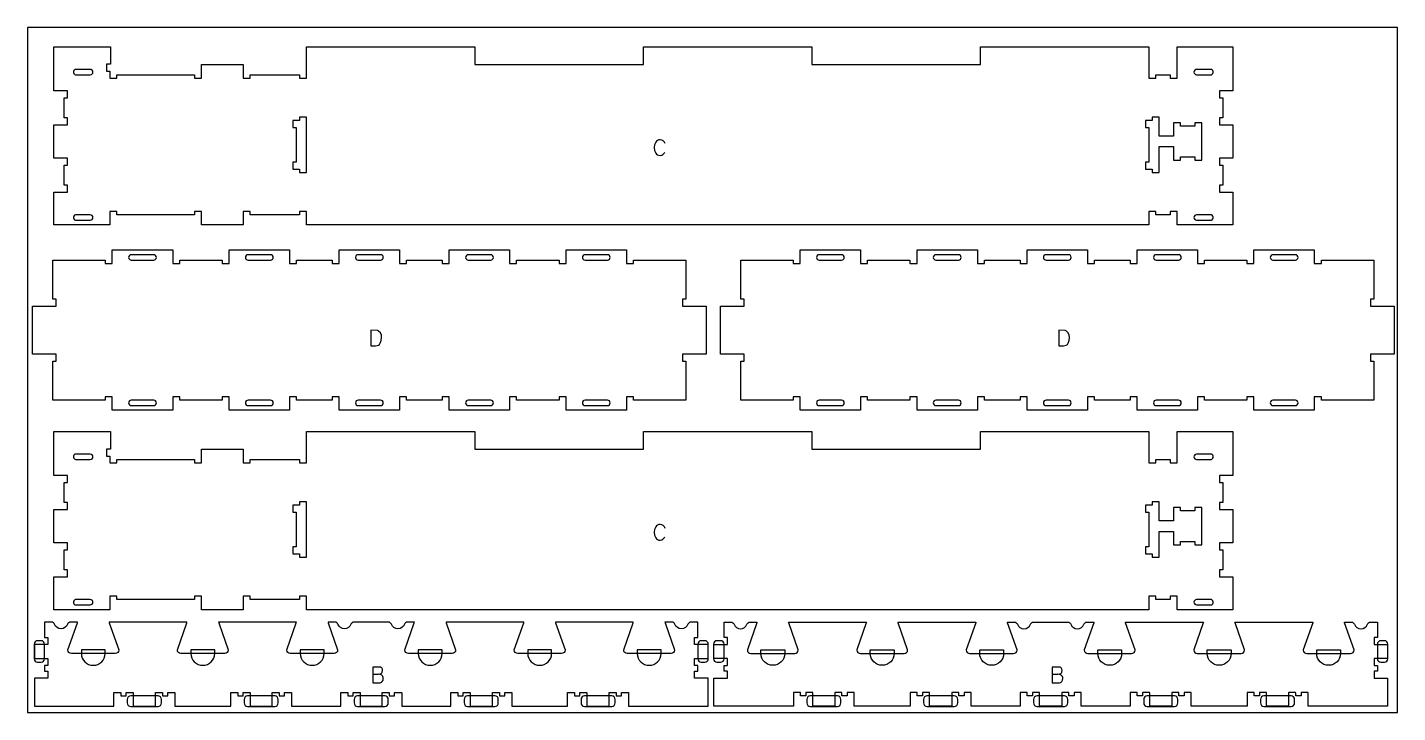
# Model space of a CAD drawing. Header units: millimetres. Extents: x -1220 to 1220, y -1930 to 4127.
# Drawn here: x -1220 to 1220, y 710 to 1930 of the extents above; entities that cross this region are included whole.
import ezdxf

# ---------------------------------------------------------------- set-up
doc = ezdxf.new("R2010")
doc.units = ezdxf.units.MM
for name, color, linetype, true_color in [('0_SHEET_SPRUCEPLY_2440X122', 1, 'Continuous', 0xff0000), ('1_ANYTOOL_1MMDEEP_LABELS_S', 2, 'Continuous', 0xffff00), ('3_ANYTOOL_CUTTHROUGH_INSID', 4, 'Continuous', 0x00ffff), ('4_ANYTOOL_CUTTHROUGH_OUTSI', 5, 'Continuous', 0x0000ff), ('5_ANYTOOL_HALF_MILL_9MM_IN', 3, 'Continuous', 0x00ff00)]:
    doc.layers.add(name, color=color, linetype=linetype, true_color=true_color)

msp = doc.modelspace()

# ---------------------------------------------------------------- linework, layer by layer
at = {"layer": '0_SHEET_SPRUCEPLY_2440X122'}
msp.add_lwpolyline([(-1220, 1930), (-1220, 710), (1220, 710), (1220, 1930)], close=True, dxfattribs=at)
at = {"layer": '1_ANYTOOL_1MMDEEP_LABELS_S'}
for points in [[(-84.2, 1723, 0.131103), (-87.7, 1728), (-90.3, 1729.5), (-93.4, 1730), (-95.8, 1729.7), (-97.9, 1728.9), (-99.7, 1727.5), (-101.2, 1725.6), (-103.1, 1721), (-103.8, 1716), (-103.1, 1711), (-101.1, 1706.3), (-99.6, 1704.4), (-97.8, 1703.1), (-95.6, 1702.3), (-93, 1702), (-90.4, 1702.4), (-88.2, 1703.5), (-84.8, 1707.4)], [(-84.2, 1038, 0.131103), (-87.7, 1043), (-90.3, 1044.5), (-93.4, 1045), (-95.8, 1044.7), (-97.9, 1043.9), (-99.7, 1042.5), (-101.2, 1040.6), (-103.1, 1036), (-103.8, 1031), (-103.1, 1026), (-101.1, 1021.3), (-99.6, 1019.4), (-97.8, 1018.1), (-95.6, 1017.3), (-93, 1017), (-90.4, 1017.4), (-88.2, 1018.5), (-84.8, 1022.4)]]:
    msp.add_lwpolyline(points, format="xyb", dxfattribs=at)
for points in [[(-608.2, 1391), (-608.2, 1363), (-600.2, 1363.1), (-597.4, 1363.4), (-595, 1364.3), (-593.1, 1365.7), (-591.6, 1367.8), (-589.8, 1372.5), (-589.2, 1377.6), (-589.7, 1381.9), (-591.5, 1385.9), (-594.8, 1389.4), (-596.7, 1390.3)], [(616.8, 1391), (616.8, 1363), (624.8, 1363.1), (627.6, 1363.4), (630, 1364.3), (631.9, 1365.7), (633.4, 1367.8), (635.2, 1372.5), (635.8, 1377.6), (635.3, 1381.9), (633.5, 1385.9), (630.2, 1389.4), (628.3, 1390.3)]]:
    msp.add_lwpolyline(points, close=True, dxfattribs=at)
for points in [[(-604.9, 778.2), (-595.1, 778.3), (-589.8, 779.8), (-588.8, 780.6), (-588, 781.7), (-587.4, 784.9), (-587.8, 787.6), (-588.3, 788.6), (-589, 789.5), (-589.9, 790.1), (-590.9, 790.6), (-593.7, 791), (-604.9, 791)], [(-604.9, 791), (-604.9, 763), (-595.9, 763), (-593.5, 762.9), (-591.9, 763), (-590.5, 763.4), (-589.2, 764.2), (-588.2, 765.3), (-586.7, 768), (-586.2, 770.9), (-586.4, 772.7), (-586.9, 774.2), (-587.8, 775.4), (-588.9, 776.4), (-591.8, 777.7), (-595.1, 778.3)], [(605.1, 778.2), (614.9, 778.3), (620.2, 779.8), (621.2, 780.6), (622, 781.7), (622.6, 784.9), (622.2, 787.6), (621.7, 788.6), (621, 789.5), (620.1, 790.1), (619.1, 790.6), (616.3, 791), (605.1, 791)], [(605.1, 791), (605.1, 763), (614.1, 763), (616.5, 762.9), (618.1, 763), (619.5, 763.4), (620.8, 764.2), (621.8, 765.3), (623.3, 768), (623.8, 770.9), (623.6, 772.7), (623.1, 774.2), (622.2, 775.4), (621.1, 776.4), (618.2, 777.7), (614.9, 778.3)]]:
    msp.add_lwpolyline(points, dxfattribs=at)
at = {"layer": '3_ANYTOOL_CUTTHROUGH_INSID'}
for points in [[(-1108, 1855.2), (-1133.7, 1855.2), (-1134.5, 1855.2), (-1135.3, 1854.9), (-1136, 1854.4), (-1137.1, 1853.1), (-1137.7, 1851.4), (-1137.7, 1849.6), (-1137.1, 1847.9), (-1136, 1846.6), (-1135.3, 1846.1), (-1134.5, 1845.8), (-1133.7, 1845.7), (-1108, 1845.7, 1)], [(862, 1855.2, 1), (862, 1845.7), (887.7, 1845.7), (888.5, 1845.8), (889.3, 1846.1), (890, 1846.6), (891.1, 1847.9), (891.7, 1849.6), (891.7, 1851.4), (891.1, 1853.1), (890, 1854.4), (889.3, 1854.9), (888.5, 1855.2), (887.7, 1855.2)], [(-1108, 1586.8, 1), (-1108, 1596.2), (-1133.7, 1596.2), (-1134.5, 1596.2), (-1135.3, 1595.9), (-1136, 1595.4), (-1137.1, 1594.1), (-1137.7, 1592.4), (-1137.7, 1590.6), (-1137.1, 1588.9), (-1136, 1587.6), (-1135.3, 1587.1), (-1134.5, 1586.8), (-1133.7, 1586.8)], [(862, 1586.8), (887.7, 1586.8), (888.5, 1586.8), (889.3, 1587.1), (890, 1587.6), (891.1, 1588.9), (891.7, 1590.6), (891.7, 1592.4), (891.1, 1594.1), (890, 1595.4), (889.3, 1595.9), (888.5, 1596.2), (887.7, 1596.2), (862, 1596.2, 1)], [(-995, 1515.7, 1), (-995, 1525.2), (-1035, 1525.2, 1), (-1035, 1515.7)], [(-787, 1515.7, 1), (-787, 1525.2), (-827, 1525.2, 1), (-827, 1515.7)], [(-591, 1515.8, 1), (-591, 1525.3), (-631, 1525.3, 1), (-631, 1515.8)], [(-395, 1515.7, 1), (-395, 1525.2), (-435, 1525.2, 1), (-435, 1515.7)], [(-187, 1515.7, 1), (-187, 1525.2), (-227, 1525.2, 1), (-227, 1515.7)], [(230, 1515.7, 1), (230, 1525.2), (190, 1525.2, 1), (190, 1515.7)], [(438, 1515.7, 1), (438, 1525.2), (398, 1525.2, 1), (398, 1515.7)], [(634, 1515.8, 1), (634, 1525.3), (594, 1525.3, 1), (594, 1515.8)], [(830, 1515.7, 1), (830, 1525.2), (790, 1525.2, 1), (790, 1515.7)], [(1038, 1515.7, 1), (1038, 1525.2), (998, 1525.2, 1), (998, 1515.7)], [(-995, 1266.2), (-1035, 1266.2, 1), (-1035, 1256.7), (-995, 1256.7, 1)], [(-787, 1266.2), (-827, 1266.2, 1), (-827, 1256.7), (-787, 1256.7, 1)], [(-591, 1266.2), (-631, 1266.2, 1), (-631, 1256.7), (-591, 1256.7, 1)], [(-395, 1266.2), (-435, 1266.2, 1), (-435, 1256.7), (-395, 1256.7, 1)], [(-187, 1266.2), (-227, 1266.2, 1), (-227, 1256.7), (-187, 1256.7, 1)], [(230, 1266.2), (190, 1266.2, 1), (190, 1256.7), (230, 1256.7, 1)], [(438, 1266.2), (398, 1266.2, 1), (398, 1256.7), (438, 1256.7, 1)], [(634, 1266.2), (594, 1266.2, 1), (594, 1256.7), (634, 1256.7, 1)], [(830, 1266.2), (790, 1266.2, 1), (790, 1256.7), (830, 1256.7, 1)], [(1038, 1266.2), (998, 1266.2, 1), (998, 1256.7), (1038, 1256.7, 1)], [(-1108, 1170.2), (-1133.7, 1170.2), (-1134.5, 1170.2), (-1135.3, 1169.9), (-1136, 1169.4), (-1137.1, 1168.1), (-1137.7, 1166.4), (-1137.7, 1164.6), (-1137.1, 1162.9), (-1136, 1161.6), (-1135.3, 1161.1), (-1134.5, 1160.8), (-1133.7, 1160.7), (-1108, 1160.7, 1)], [(862, 1170.2, 1), (862, 1160.7), (887.7, 1160.7), (888.5, 1160.8), (889.3, 1161.1), (890, 1161.6), (891.1, 1162.9), (891.7, 1164.6), (891.7, 1166.4), (891.1, 1168.1), (890, 1169.4), (889.3, 1169.9), (888.5, 1170.2), (887.7, 1170.2)], [(-1108, 901.8, 1), (-1108, 911.2), (-1133.7, 911.2), (-1134.5, 911.2), (-1135.3, 910.9), (-1136, 910.4), (-1137.1, 909.1), (-1137.7, 907.4), (-1137.7, 905.6), (-1137.1, 903.9), (-1136, 902.6), (-1135.3, 902.1), (-1134.5, 901.8), (-1133.7, 901.8)], [(862, 901.8), (887.7, 901.8), (888.5, 901.8), (889.3, 902.1), (890, 902.6), (891.1, 903.9), (891.7, 905.6), (891.7, 907.4), (891.1, 909.1), (890, 910.4), (889.3, 910.9), (888.5, 911.2), (887.7, 911.2), (862, 911.2, 1)]]:
    msp.add_lwpolyline(points, format="xyb", close=True, dxfattribs=at)
for points in [[(-722.7, 1671.8), (-722.7, 1770.3), (-735.2, 1770.3), (-735.2, 1764.3), (-747.2, 1764.3), (-747.2, 1751.8), (-741.2, 1751.8), (-741.2, 1690.3), (-747.2, 1690.3), (-747.2, 1677.8), (-735.2, 1677.8), (-735.2, 1671.8)], [(770.8, 1677.8), (782.7, 1677.8), (782.7, 1671.8), (795.2, 1671.8), (795.2, 1717.7), (820.7, 1717.7), (820.7, 1693.7), (833.2, 1693.7), (833.2, 1699.7), (858.7, 1699.7), (858.7, 1693.7), (871.2, 1693.7), (871.2, 1760.2), (858.7, 1760.2), (858.7, 1754.2), (833.2, 1754.2), (833.2, 1760.2), (820.7, 1760.2), (820.7, 1736.2), (795.2, 1736.2), (795.2, 1770.3), (782.7, 1770.3), (782.7, 1764.3), (770.8, 1764.3), (770.8, 1751.8), (776.8, 1751.8), (776.8, 1690.3), (770.8, 1690.3)], [(-722.7, 986.8), (-722.7, 1085.3), (-735.2, 1085.3), (-735.2, 1079.3), (-747.2, 1079.3), (-747.2, 1066.8), (-741.2, 1066.8), (-741.2, 1005.3), (-747.2, 1005.3), (-747.2, 992.8), (-735.2, 992.8), (-735.2, 986.8)], [(770.8, 992.8), (782.7, 992.8), (782.7, 986.8), (795.2, 986.8), (795.2, 1032.7), (820.7, 1032.7), (820.7, 1008.7), (833.2, 1008.7), (833.2, 1014.7), (858.7, 1014.7), (858.7, 1008.7), (871.2, 1008.7), (871.2, 1075.2), (858.7, 1075.2), (858.7, 1069.2), (833.2, 1069.2), (833.2, 1075.2), (820.7, 1075.2), (820.7, 1051.2), (795.2, 1051.2), (795.2, 1085.3), (782.7, 1085.3), (782.7, 1079.3), (770.8, 1079.3), (770.8, 1066.8), (776.8, 1066.8), (776.8, 1005.3), (770.8, 1005.3)]]:
    msp.add_lwpolyline(points, close=True, dxfattribs=at)
at = {"layer": '4_ANYTOOL_CUTTHROUGH_OUTSI'}
for points in [[(926.7, 1578.2), (827.3, 1578.2), (827.3, 1602, 0.414214), (827, 1602.2), (815, 1602.2, 0.414214), (814.8, 1602), (814.8, 1596.2), (789.3, 1596.2), (789.3, 1602, 0.414214), (789, 1602.2), (777, 1602.2, 0.414214), (776.8, 1602), (776.8, 1578.2), (-722.7, 1578.2), (-722.7, 1602, 0.414214), (-723, 1602.2), (-735, 1602.2, 0.414214), (-735.2, 1602), (-735.2, 1596.2), (-823.2, 1596.2), (-823.2, 1602, 0.414214), (-823.5, 1602.2), (-835.5, 1602.2, 0.414214), (-835.7, 1602), (-835.7, 1578.2), (-910.2, 1578.2), (-910.2, 1602, 0.414214), (-910.5, 1602.2), (-922.5, 1602.2, 0.414214), (-922.7, 1602), (-922.7, 1596.2), (-1060.7, 1596.2), (-1060.7, 1602, 0.414214), (-1061, 1602.2), (-1073, 1602.2, 0.414214), (-1073.2, 1602), (-1073.2, 1578.2), (-1172.7, 1578.2), (-1172.7, 1636.7), (-1149, 1636.7, 0.414214), (-1148.8, 1637), (-1148.8, 1649, 0.414214), (-1149, 1649.2), (-1154.8, 1649.2), (-1154.8, 1684.7), (-1149, 1684.7, 0.414214), (-1148.8, 1685), (-1148.8, 1697, 0.414214), (-1149, 1697.2), (-1172.7, 1697.2), (-1172.7, 1756.7), (-1149, 1756.7, 0.414214), (-1148.8, 1757), (-1148.8, 1769, 0.414214), (-1149, 1769.2), (-1154.8, 1769.2), (-1154.8, 1804.7), (-1149, 1804.7, 0.414214), (-1148.8, 1805), (-1148.8, 1817, 0.414214), (-1149, 1817.2), (-1172.7, 1817.2), (-1172.7, 1895.7), (-1071.8, 1895.7), (-1071.8, 1864.3), (-1079, 1864.3, 0.414214), (-1079.2, 1864), (-1079.2, 1852, 0.414214), (-1079, 1851.8), (-1073.2, 1851.8), (-1073.2, 1840, 0.414214), (-1073, 1839.7), (-1061, 1839.7, 0.414214), (-1060.7, 1840), (-1060.7, 1845.7), (-922.7, 1845.7), (-922.7, 1840, 0.414214), (-922.5, 1839.7), (-910.5, 1839.7, 0.414214), (-910.2, 1840), (-910.2, 1863.8), (-835.7, 1863.8), (-835.7, 1840, 0.414214), (-835.5, 1839.7), (-823.5, 1839.7, 0.414214), (-823.2, 1840), (-823.2, 1845.7), (-735.2, 1845.7), (-735.2, 1840, 0.414214), (-735, 1839.7), (-723, 1839.7, 0.414214), (-722.7, 1840), (-722.7, 1895.7), (-423.3, 1895.7), (-423.3, 1864, 0.414214), (-423, 1863.8), (-123, 1863.8, 0.414214), (-122.7, 1864), (-122.7, 1895.7), (176.8, 1895.7), (176.8, 1864, 0.414214), (177, 1863.8), (477, 1863.8, 0.414214), (477.3, 1864), (477.3, 1895.7), (776.8, 1895.7), (776.8, 1840, 0.414214), (777, 1839.7), (789, 1839.7, 0.414214), (789.3, 1840), (789.3, 1845.7), (814.8, 1845.7), (814.8, 1840, 0.414214), (815, 1839.7), (827, 1839.7, 0.414214), (827.3, 1840), (827.3, 1895.7), (926.7, 1895.7), (926.7, 1817.2), (903, 1817.2, 0.414214), (902.7, 1817), (902.7, 1805, 0.414214), (903, 1804.7), (908.7, 1804.7), (908.7, 1769.2), (903, 1769.2, 0.414214), (902.7, 1769), (902.7, 1757, 0.414214), (903, 1756.7), (926.7, 1756.7), (926.7, 1697.2), (903, 1697.2, 0.414214), (902.7, 1697), (902.7, 1685, 0.414214), (903, 1684.7), (908.7, 1684.7), (908.7, 1649.2), (903, 1649.2, 0.414214), (902.7, 1649), (902.7, 1637, 0.414214), (903, 1636.7), (926.7, 1636.7)], [(-1081.3, 1510, 0.414214), (-1081, 1509.7), (-1069, 1509.7, 0.414214), (-1068.8, 1510), (-1068.8, 1533.7), (-961.3, 1533.7), (-961.3, 1510, 0.414214), (-961, 1509.7), (-949, 1509.7, 0.414214), (-948.8, 1510), (-948.8, 1515.7), (-873.3, 1515.7), (-873.3, 1510, 0.414214), (-873, 1509.7), (-861, 1509.7, 0.414214), (-860.8, 1510), (-860.8, 1533.7), (-753.3, 1533.7), (-753.3, 1510, 0.414214), (-753, 1509.7), (-741, 1509.7, 0.414214), (-740.8, 1510), (-740.8, 1515.7), (-677.3, 1515.8), (-677.3, 1510, 0.414214), (-677, 1509.8), (-665, 1509.8, 0.414214), (-664.8, 1510), (-664.8, 1533.8), (-557.3, 1533.8), (-557.3, 1510, 0.414214), (-557, 1509.8), (-545, 1509.8, 0.414214), (-544.8, 1510), (-544.8, 1515.8), (-481.3, 1515.7), (-481.3, 1510, 0.414214), (-481, 1509.7), (-469, 1509.7, 0.414214), (-468.8, 1510), (-468.8, 1533.7), (-361.3, 1533.7), (-361.3, 1510, 0.414214), (-361, 1509.7), (-349, 1509.7, 0.414214), (-348.8, 1510), (-348.8, 1515.7), (-273.3, 1515.7), (-273.3, 1510, 0.414214), (-273, 1509.7), (-261, 1509.7, 0.414214), (-260.8, 1510), (-260.8, 1533.7), (-153.3, 1533.7), (-153.3, 1510, 0.414214), (-153, 1509.7), (-141, 1509.7, 0.414214), (-140.8, 1510), (-140.8, 1515.7), (-47.3, 1515.7), (-47.3, 1446.2), (-53, 1446.2, 0.414214), (-53.3, 1446), (-53.3, 1434, 0.414214), (-53, 1433.7), (-11.3, 1433.7), (-11.3, 1348.2), (-53, 1348.2, 0.414214), (-53.3, 1348), (-53.3, 1336, 0.414214), (-53, 1335.7), (-47.3, 1335.7), (-47.3, 1266.2), (-140.8, 1266.2), (-140.8, 1272, 0.414214), (-141, 1272.2), (-153, 1272.2, 0.414214), (-153.3, 1272), (-153.3, 1248.2), (-260.8, 1248.2), (-260.8, 1272, 0.414214), (-261, 1272.2), (-273, 1272.2, 0.414214), (-273.3, 1272), (-273.3, 1266.2), (-348.8, 1266.2), (-348.8, 1272, 0.414214), (-349, 1272.2), (-361, 1272.2, 0.414214), (-361.3, 1272), (-361.3, 1248.2), (-468.8, 1248.2), (-468.8, 1272, 0.414214), (-469, 1272.2), (-481, 1272.2, 0.414214), (-481.3, 1272), (-481.3, 1266.2), (-544.8, 1266.2), (-544.8, 1272, 0.414214), (-545, 1272.2), (-557, 1272.2, 0.414214), (-557.3, 1272), (-557.3, 1248.2), (-664.8, 1248.2), (-664.8, 1272, 0.414214), (-665, 1272.2), (-677, 1272.2, 0.414214), (-677.3, 1272), (-677.3, 1266.2), (-740.8, 1266.2), (-740.8, 1272, 0.414214), (-741, 1272.2), (-753, 1272.2, 0.414214), (-753.3, 1272), (-753.3, 1248.2), (-860.8, 1248.2), (-860.8, 1272, 0.414214), (-861, 1272.2), (-873, 1272.2, 0.414214), (-873.3, 1272), (-873.3, 1266.2), (-948.8, 1266.2), (-948.8, 1272, 0.414214), (-949, 1272.2), (-961, 1272.2, 0.414214), (-961.3, 1272), (-961.3, 1248.2), (-1068.8, 1248.2), (-1068.8, 1272, 0.414214), (-1069, 1272.2), (-1081, 1272.2, 0.414214), (-1081.3, 1272), (-1081.3, 1266.2), (-1174.8, 1266.2), (-1174.8, 1335.7), (-1169, 1335.7, 0.414214), (-1168.8, 1336), (-1168.8, 1348, 0.414214), (-1169, 1348.2), (-1210.8, 1348.2), (-1210.8, 1433.7), (-1169, 1433.7, 0.414214), (-1168.8, 1434), (-1168.8, 1446, 0.414214), (-1169, 1446.2), (-1174.8, 1446.2), (-1174.8, 1515.7), (-1081.3, 1515.7)], [(143.7, 1510, 0.414214), (144, 1509.7), (156, 1509.7, 0.414214), (156.2, 1510), (156.2, 1533.7), (263.7, 1533.7), (263.7, 1510, 0.414214), (264, 1509.7), (276, 1509.7, 0.414214), (276.2, 1510), (276.2, 1515.7), (351.7, 1515.7), (351.7, 1510, 0.414214), (352, 1509.7), (364, 1509.7, 0.414214), (364.2, 1510), (364.2, 1533.7), (471.7, 1533.7), (471.7, 1510, 0.414214), (472, 1509.7), (484, 1509.7, 0.414214), (484.2, 1510), (484.2, 1515.7), (547.7, 1515.8), (547.7, 1510, 0.414214), (548, 1509.8), (560, 1509.8, 0.414214), (560.2, 1510), (560.2, 1533.8), (667.7, 1533.8), (667.7, 1510, 0.414214), (668, 1509.8), (680, 1509.8, 0.414214), (680.2, 1510), (680.2, 1515.8), (743.7, 1515.7), (743.7, 1510, 0.414214), (744, 1509.7), (756, 1509.7, 0.414214), (756.2, 1510), (756.2, 1533.7), (863.7, 1533.7), (863.7, 1510, 0.414214), (864, 1509.7), (876, 1509.7, 0.414214), (876.2, 1510), (876.2, 1515.7), (951.7, 1515.7), (951.7, 1510, 0.414214), (952, 1509.7), (964, 1509.7, 0.414214), (964.2, 1510), (964.2, 1533.7), (1071.7, 1533.7), (1071.7, 1510, 0.414214), (1072, 1509.7), (1084, 1509.7, 0.414214), (1084.2, 1510), (1084.2, 1515.7), (1177.7, 1515.7), (1177.7, 1446.2), (1172, 1446.2, 0.414214), (1171.7, 1446), (1171.7, 1434, 0.414214), (1172, 1433.7), (1213.7, 1433.7), (1213.7, 1348.2), (1172, 1348.2, 0.414214), (1171.7, 1348), (1171.7, 1336, 0.414214), (1172, 1335.7), (1177.7, 1335.7), (1177.7, 1266.2), (1084.2, 1266.2), (1084.2, 1272, 0.414214), (1084, 1272.2), (1072, 1272.2, 0.414214), (1071.7, 1272), (1071.7, 1248.2), (964.2, 1248.2), (964.2, 1272, 0.414214), (964, 1272.2), (952, 1272.2, 0.414214), (951.7, 1272), (951.7, 1266.2), (876.2, 1266.2), (876.2, 1272, 0.414214), (876, 1272.2), (864, 1272.2, 0.414214), (863.7, 1272), (863.7, 1248.2), (756.2, 1248.2), (756.2, 1272, 0.414214), (756, 1272.2), (744, 1272.2, 0.414214), (743.7, 1272), (743.7, 1266.2), (680.2, 1266.2), (680.2, 1272, 0.414214), (680, 1272.2), (668, 1272.2, 0.414214), (667.7, 1272), (667.7, 1248.2), (560.2, 1248.2), (560.2, 1272, 0.414214), (560, 1272.2), (548, 1272.2, 0.414214), (547.7, 1272), (547.7, 1266.2), (484.2, 1266.2), (484.2, 1272, 0.414214), (484, 1272.2), (472, 1272.2, 0.414214), (471.7, 1272), (471.7, 1248.2), (364.2, 1248.2), (364.2, 1272, 0.414214), (364, 1272.2), (352, 1272.2, 0.414214), (351.7, 1272), (351.7, 1266.2), (276.2, 1266.2), (276.2, 1272, 0.414214), (276, 1272.2), (264, 1272.2, 0.414214), (263.7, 1272), (263.7, 1248.2), (156.2, 1248.2), (156.2, 1272, 0.414214), (156, 1272.2), (144, 1272.2, 0.414214), (143.7, 1272), (143.7, 1266.2), (50.2, 1266.2), (50.2, 1335.7), (56, 1335.7, 0.414214), (56.2, 1336), (56.2, 1348, 0.414214), (56, 1348.2), (14.2, 1348.2), (14.2, 1433.7), (56, 1433.7, 0.414214), (56.2, 1434), (56.2, 1446, 0.414214), (56, 1446.2), (50.2, 1446.2), (50.2, 1515.7), (143.7, 1515.7)], [(926.7, 893.2), (827.3, 893.2), (827.3, 917, 0.414214), (827, 917.2), (815, 917.2, 0.414214), (814.8, 917), (814.8, 911.2), (789.3, 911.2), (789.3, 917, 0.414214), (789, 917.2), (777, 917.2, 0.414214), (776.8, 917), (776.8, 893.2), (-722.7, 893.2), (-722.7, 917, 0.414214), (-723, 917.2), (-735, 917.2, 0.414214), (-735.2, 917), (-735.2, 911.2), (-823.2, 911.2), (-823.2, 917, 0.414214), (-823.5, 917.2), (-835.5, 917.2, 0.414214), (-835.7, 917), (-835.7, 893.2), (-910.2, 893.2), (-910.2, 917, 0.414214), (-910.5, 917.2), (-922.5, 917.2, 0.414214), (-922.7, 917), (-922.7, 911.2), (-1060.7, 911.2), (-1060.7, 917, 0.414214), (-1061, 917.2), (-1073, 917.2, 0.414214), (-1073.2, 917), (-1073.2, 893.2), (-1172.7, 893.2), (-1172.7, 951.7), (-1149, 951.7, 0.414214), (-1148.8, 952), (-1148.8, 964, 0.414214), (-1149, 964.2), (-1154.8, 964.2), (-1154.8, 999.7), (-1149, 999.7, 0.414214), (-1148.8, 1000), (-1148.8, 1012, 0.414214), (-1149, 1012.2), (-1172.7, 1012.2), (-1172.7, 1071.7), (-1149, 1071.7, 0.414214), (-1148.8, 1072), (-1148.8, 1084, 0.414214), (-1149, 1084.2), (-1154.8, 1084.2), (-1154.8, 1119.7), (-1149, 1119.7, 0.414214), (-1148.8, 1120), (-1148.8, 1132, 0.414214), (-1149, 1132.2), (-1172.7, 1132.2), (-1172.7, 1210.7), (-1071.8, 1210.7), (-1071.8, 1179.3), (-1079, 1179.3, 0.414214), (-1079.2, 1179), (-1079.2, 1167, 0.414214), (-1079, 1166.8), (-1073.2, 1166.8), (-1073.2, 1155, 0.414214), (-1073, 1154.7), (-1061, 1154.7, 0.414214), (-1060.7, 1155), (-1060.7, 1160.7), (-922.7, 1160.7), (-922.7, 1155, 0.414214), (-922.5, 1154.7), (-910.5, 1154.7, 0.414214), (-910.2, 1155), (-910.2, 1178.8), (-835.7, 1178.8), (-835.7, 1155, 0.414214), (-835.5, 1154.7), (-823.5, 1154.7, 0.414214), (-823.2, 1155), (-823.2, 1160.7), (-735.2, 1160.7), (-735.2, 1155, 0.414214), (-735, 1154.7), (-723, 1154.7, 0.414214), (-722.7, 1155), (-722.7, 1210.7), (-423.3, 1210.7), (-423.3, 1179, 0.414214), (-423, 1178.8), (-123, 1178.8, 0.414214), (-122.7, 1179), (-122.7, 1210.7), (176.8, 1210.7), (176.8, 1179, 0.414214), (177, 1178.8), (477, 1178.8, 0.414214), (477.3, 1179), (477.3, 1210.7), (776.8, 1210.7), (776.8, 1155, 0.414214), (777, 1154.7), (789, 1154.7, 0.414214), (789.3, 1155), (789.3, 1160.7), (814.8, 1160.7), (814.8, 1155, 0.414214), (815, 1154.7), (827, 1154.7, 0.414214), (827.3, 1155), (827.3, 1210.7), (926.7, 1210.7), (926.7, 1132.2), (903, 1132.2, 0.414214), (902.7, 1132), (902.7, 1120, 0.414214), (903, 1119.7), (908.7, 1119.7), (908.7, 1084.2), (903, 1084.2, 0.414214), (902.7, 1084), (902.7, 1072, 0.414214), (903, 1071.7), (926.7, 1071.7), (926.7, 1012.2), (903, 1012.2, 0.414214), (902.7, 1012), (902.7, 1000, 0.414214), (903, 999.7), (908.7, 999.7), (908.7, 964.2), (903, 964.2, 0.414214), (902.7, 964), (902.7, 952, 0.414214), (903, 951.7), (926.7, 951.7)], [(-1177.1, 871.1), (-1189.5, 871.1), (-1189.5, 843.6), (-1183.7, 843.6, -0.414214), (-1183.5, 843.4), (-1183.5, 831.4, -0.414214), (-1183.7, 831.1), (-1207.5, 831.1), (-1207.5, 806.6), (-1183.7, 806.6, -0.414214), (-1183.5, 806.4), (-1183.5, 794.4, -0.414214), (-1183.7, 794.1), (-1189.5, 794.1), (-1189.5, 783.6), (-1183.7, 783.6, -0.414214), (-1183.5, 783.4), (-1183.5, 771.4, -0.414214), (-1183.7, 771.1), (-1207.5, 771.1), (-1207.5, 721.6), (-1066, 721.6), (-1066, 745.4, -0.414214), (-1065.7, 745.6), (-1053.7, 745.6, -0.414214), (-1053.5, 745.4), (-1053.5, 739.6), (-1044, 739.6), (-1044, 745.4, -0.414214), (-1043.7, 745.6), (-1031.7, 745.6, -0.414214), (-1031.5, 745.4), (-1031.5, 721.6), (-992, 721.6), (-992, 745.4, -0.414214), (-991.7, 745.6), (-979.7, 745.6, -0.414214), (-979.5, 745.4), (-979.5, 739.6), (-970, 739.6), (-970, 745.4, -0.414214), (-969.7, 745.6), (-957.7, 745.6, -0.414214), (-957.5, 745.4), (-957.5, 721.6), (-858, 721.6), (-858, 745.4, -0.414214), (-857.7, 745.6), (-845.7, 745.6, -0.414214), (-845.5, 745.4), (-845.5, 739.6), (-836, 739.6), (-836, 745.4, -0.414214), (-835.7, 745.6), (-823.7, 745.6, -0.414214), (-823.5, 745.4), (-823.5, 721.6), (-784, 721.6), (-784, 745.4, -0.414214), (-783.7, 745.6), (-771.7, 745.6, -0.414214), (-771.5, 745.4), (-771.5, 739.6), (-762, 739.6), (-762, 745.4, -0.414214), (-761.7, 745.6), (-749.7, 745.6, -0.414214), (-749.5, 745.4), (-749.5, 721.6), (-662, 721.6), (-662, 745.4, -0.414214), (-661.7, 745.6), (-649.7, 745.6, -0.414214), (-649.5, 745.4), (-649.5, 739.6), (-640, 739.6), (-640, 745.4, -0.414214), (-639.7, 745.6), (-627.7, 745.6, -0.414214), (-627.5, 745.4), (-627.5, 721.6), (-588, 721.6), (-588, 745.4, -0.414214), (-587.7, 745.6), (-575.7, 745.6, -0.414214), (-575.5, 745.4), (-575.5, 739.6), (-566, 739.6), (-566, 745.4, -0.414214), (-565.7, 745.6), (-553.7, 745.6, -0.414214), (-553.5, 745.4), (-553.5, 721.6), (-466, 721.6), (-466, 745.4, -0.414214), (-465.7, 745.6), (-453.7, 745.6, -0.414214), (-453.5, 745.4), (-453.5, 739.6), (-444, 739.6), (-444, 745.4, -0.414214), (-443.7, 745.6), (-431.7, 745.6, -0.414214), (-431.5, 745.4), (-431.5, 721.6), (-392, 721.6), (-392, 745.4, -0.414214), (-391.7, 745.6), (-379.7, 745.6, -0.414214), (-379.5, 745.4), (-379.5, 739.6), (-370, 739.6), (-370, 745.4, -0.414214), (-369.7, 745.6), (-357.7, 745.6, -0.414214), (-357.5, 745.4), (-357.5, 721.6), (-258, 721.6), (-258, 745.4, -0.414214), (-257.7, 745.6), (-245.7, 745.6, -0.414214), (-245.5, 745.4), (-245.5, 739.6), (-236, 739.6), (-236, 745.4, -0.414214), (-235.7, 745.6), (-223.7, 745.6, -0.414214), (-223.5, 745.4), (-223.5, 721.6), (-184, 721.6), (-184, 745.4, -0.414214), (-183.7, 745.6), (-171.7, 745.6, -0.414214), (-171.5, 745.4), (-171.5, 739.6), (-162, 739.6), (-162, 745.4, -0.414214), (-161.7, 745.6), (-149.7, 745.6, -0.414214), (-149.5, 745.4), (-149.5, 721.6), (-8, 721.6), (-8, 771.1), (-31.7, 771.1, -0.414214), (-32, 771.4), (-32, 783.4, -0.414214), (-31.7, 783.6), (-26, 783.6), (-26, 794.1), (-31.7, 794.1, -0.414214), (-32, 794.4), (-32, 806.4, -0.414214), (-31.7, 806.6), (-8, 806.6), (-8, 831.1), (-31.7, 831.1, -0.414214), (-32, 831.4), (-32, 843.4, -0.414214), (-31.7, 843.6), (-26, 843.6), (-26, 871.1), (-38.4, 871.1, 0.317837), (-43.8, 867.3, -0.707107), (-66.9, 867.3, 0.317837), (-72.3, 871.1), (-84.7, 871.1), (-84.5, 869.7), (-67.6, 821.5), (-67.6, 821.4, -0.414214), (-73.8, 815.1), (-151.8, 815.1, -0.414214), (-158.1, 821.4), (-158.1, 821.5), (-141.2, 869.7), (-141, 871.1), (-279.6, 871.1), (-279.4, 869.7), (-262.5, 821.5), (-262.5, 821.4, -0.414214), (-268.7, 815.1), (-346.7, 815.1, -0.414214), (-353, 821.4), (-353, 821.5), (-336.1, 869.7), (-335.9, 871.1), (-474.5, 871.1), (-474.3, 869.7), (-457.4, 821.5), (-457.4, 821.4, -0.414214), (-463.6, 815.1), (-541.6, 815.1, -0.414214), (-547.9, 821.4), (-547.9, 821.5), (-531, 869.7), (-530.8, 871.1), (-543.2, 871.1, 0.317837), (-548.6, 867.3, -0.707107), (-571.7, 867.3, 0.317837), (-577.1, 871.1), (-638.4, 871.1, 0.317837), (-643.8, 867.3, -0.707107), (-666.9, 867.3, 0.317837), (-672.3, 871.1), (-684.7, 871.1), (-684.5, 869.7), (-667.6, 821.5), (-667.6, 821.4, -0.414214), (-673.8, 815.1), (-751.8, 815.1, -0.414214), (-758.1, 821.4), (-758.1, 821.5), (-741.2, 869.7), (-741, 871.1), (-879.6, 871.1), (-879.4, 869.7), (-862.5, 821.5), (-862.5, 821.4, -0.414214), (-868.7, 815.1), (-946.7, 815.1, -0.414214), (-953, 821.4), (-953, 821.5), (-936.1, 869.7), (-935.9, 871.1), (-1074.5, 871.1), (-1074.3, 869.7), (-1057.4, 821.5), (-1057.4, 821.4, -0.414214), (-1063.6, 815.1), (-1141.6, 815.1, -0.414214), (-1147.9, 821.4), (-1147.9, 821.5), (-1131, 869.7), (-1130.8, 871.1), (-1143.2, 871.1, 0.317837), (-1148.6, 867.3, -0.707107), (-1171.7, 867.3, 0.317837)], [(1171.6, 871.1), (1184, 871.1), (1184, 843.6), (1178.3, 843.6, 0.414214), (1178, 843.4), (1178, 831.4, 0.414214), (1178.3, 831.1), (1202, 831.1), (1202, 806.6), (1178.3, 806.6, 0.414214), (1178, 806.4), (1178, 794.4, 0.414214), (1178.3, 794.1), (1184, 794.1), (1184, 783.6), (1178.3, 783.6, 0.414214), (1178, 783.4), (1178, 771.4, 0.414214), (1178.3, 771.1), (1202, 771.1), (1202, 721.6), (1060.5, 721.6), (1060.5, 745.4, 0.414214), (1060.3, 745.6), (1048.3, 745.6, 0.414214), (1048, 745.4), (1048, 739.6), (1038.5, 739.6), (1038.5, 745.4, 0.414214), (1038.3, 745.6), (1026.3, 745.6, 0.414214), (1026, 745.4), (1026, 721.6), (986.5, 721.6), (986.5, 745.4, 0.414214), (986.3, 745.6), (974.3, 745.6, 0.414214), (974, 745.4), (974, 739.6), (964.5, 739.6), (964.5, 745.4, 0.414214), (964.3, 745.6), (952.3, 745.6, 0.414214), (952, 745.4), (952, 721.6), (852.5, 721.6), (852.5, 745.4, 0.414214), (852.3, 745.6), (840.3, 745.6, 0.414214), (840, 745.4), (840, 739.6), (830.5, 739.6), (830.5, 745.4, 0.414214), (830.3, 745.6), (818.3, 745.6, 0.414214), (818, 745.4), (818, 721.6), (778.5, 721.6), (778.5, 745.4, 0.414214), (778.3, 745.6), (766.3, 745.6, 0.414214), (766, 745.4), (766, 739.6), (756.5, 739.6), (756.5, 745.4, 0.414214), (756.3, 745.6), (744.3, 745.6, 0.414214), (744, 745.4), (744, 721.6), (656.5, 721.6), (656.5, 745.4, 0.414214), (656.3, 745.6), (644.3, 745.6, 0.414214), (644, 745.4), (644, 739.6), (634.5, 739.6), (634.5, 745.4, 0.414214), (634.3, 745.6), (622.3, 745.6, 0.414214), (622, 745.4), (622, 721.6), (582.5, 721.6), (582.5, 745.4, 0.414214), (582.3, 745.6), (570.3, 745.6, 0.414214), (570, 745.4), (570, 739.6), (560.5, 739.6), (560.5, 745.4, 0.414214), (560.3, 745.6), (548.3, 745.6, 0.414214), (548, 745.4), (548, 721.6), (460.5, 721.6), (460.5, 745.4, 0.414214), (460.3, 745.6), (448.3, 745.6, 0.414214), (448, 745.4), (448, 739.6), (438.5, 739.6), (438.5, 745.4, 0.414214), (438.3, 745.6), (426.3, 745.6, 0.414214), (426, 745.4), (426, 721.6), (386.5, 721.6), (386.5, 745.4, 0.414214), (386.3, 745.6), (374.3, 745.6, 0.414214), (374, 745.4), (374, 739.6), (364.5, 739.6), (364.5, 745.4, 0.414214), (364.3, 745.6), (352.3, 745.6, 0.414214), (352, 745.4), (352, 721.6), (252.5, 721.6), (252.5, 745.4, 0.414214), (252.3, 745.6), (240.3, 745.6, 0.414214), (240, 745.4), (240, 739.6), (230.5, 739.6), (230.5, 745.4, 0.414214), (230.3, 745.6), (218.3, 745.6, 0.414214), (218, 745.4), (218, 721.6), (178.5, 721.6), (178.5, 745.4, 0.414214), (178.3, 745.6), (166.3, 745.6, 0.414214), (166, 745.4), (166, 739.6), (156.5, 739.6), (156.5, 745.4, 0.414214), (156.3, 745.6), (144.3, 745.6, 0.414214), (144, 745.4), (144, 721.6), (2.5, 721.6), (2.5, 771.1), (26.3, 771.1, 0.414214), (26.5, 771.4), (26.5, 783.4, 0.414214), (26.3, 783.6), (20.5, 783.6), (20.5, 794.1), (26.3, 794.1, 0.414214), (26.5, 794.4), (26.5, 806.4, 0.414214), (26.3, 806.6), (2.5, 806.6), (2.5, 831.1), (26.3, 831.1, 0.414214), (26.5, 831.4), (26.5, 843.4, 0.414214), (26.3, 843.6), (20.5, 843.6), (20.5, 871.1), (32.9, 871.1, -0.317837), (38.3, 867.3, 0.707107), (61.4, 867.3, -0.317837), (66.8, 871.1), (79.2, 871.1), (79, 869.7), (62.1, 821.5), (62.1, 821.4, 0.414214), (68.4, 815.1), (146.4, 815.1, 0.414214), (152.6, 821.4), (152.6, 821.5), (135.7, 869.7), (135.5, 871.1), (274.1, 871.1), (273.9, 869.7), (257, 821.5), (257, 821.4, 0.414214), (263.3, 815.1), (341.3, 815.1, 0.414214), (347.5, 821.4), (347.5, 821.5), (330.6, 869.7), (330.4, 871.1), (469, 871.1), (468.8, 869.7), (451.9, 821.5), (451.9, 821.4, 0.414214), (458.2, 815.1), (536.2, 815.1, 0.414214), (542.4, 821.4), (542.4, 821.5), (525.5, 869.7), (525.3, 871.1), (537.7, 871.1, -0.317837), (543.1, 867.3, 0.707107), (566.2, 867.3, -0.317837), (571.6, 871.1), (632.9, 871.1, -0.317837), (638.3, 867.3, 0.707107), (661.4, 867.3, -0.317837), (666.8, 871.1), (679.2, 871.1), (679, 869.7), (662.1, 821.5), (662.1, 821.4, 0.414214), (668.4, 815.1), (746.4, 815.1, 0.414214), (752.6, 821.4), (752.6, 821.5), (735.7, 869.7), (735.5, 871.1), (874.1, 871.1), (873.9, 869.7), (857, 821.5), (857, 821.4, 0.414214), (863.3, 815.1), (941.3, 815.1, 0.414214), (947.5, 821.4), (947.5, 821.5), (930.6, 869.7), (930.4, 871.1), (1069, 871.1), (1068.8, 869.7), (1051.9, 821.5), (1051.9, 821.4, 0.414214), (1058.2, 815.1), (1136.2, 815.1, 0.414214), (1142.4, 821.4), (1142.4, 821.5), (1125.5, 869.7), (1125.3, 871.1), (1137.7, 871.1, -0.317837), (1143.1, 867.3, 0.707107), (1166.2, 867.3, -0.317837)]]:
    msp.add_lwpolyline(points, format="xyb", close=True, dxfattribs=at)
at = {"layer": '5_ANYTOOL_HALF_MILL_9MM_IN'}
for points in [[(-1202, 838, 0.414214), (-1208, 832), (-1208, 805.8, 0.414214), (-1202, 799.8), (-1195.5, 799.8, 0.414214), (-1189.5, 805.8), (-1189.5, 832, 0.414214), (-1195.5, 838)], [(-20, 838, 0.414214), (-26, 832), (-26, 805.8, 0.414214), (-20, 799.8), (-13.5, 799.8, 0.414214), (-7.5, 805.8), (-7.5, 832, 0.414214), (-13.5, 838)], [(8, 838, 0.414214), (2, 832), (2, 805.8, 0.414214), (8, 799.8), (14.5, 799.8, 0.414214), (20.5, 805.8), (20.5, 832, 0.414214), (14.5, 838)], [(1190, 838, 0.414214), (1184, 832), (1184, 805.8, 0.414214), (1190, 799.8), (1196.5, 799.8, 0.414214), (1202.5, 805.8), (1202.5, 832, 0.414214), (1196.5, 838)], [(-1123.9, 815.4, 1), (-1081.4, 815.4), (-1081.4, 821.6), (-1123.9, 821.6)], [(-929, 815.4, 1), (-886.5, 815.4), (-886.5, 821.6), (-929, 821.6)], [(-734.1, 815.4, 1), (-691.6, 815.4), (-691.6, 821.6), (-734.1, 821.6)], [(-523.9, 815.4, 1), (-481.4, 815.4), (-481.4, 821.6), (-523.9, 821.6)], [(-329, 815.4, 1), (-286.5, 815.4), (-286.5, 821.6), (-329, 821.6)], [(-134.1, 815.4, 1), (-91.6, 815.4), (-91.6, 821.6), (-134.1, 821.6)], [(128.6, 815.4, -1), (86.1, 815.4), (86.1, 821.6), (128.6, 821.6)], [(323.5, 815.4, -1), (281, 815.4), (281, 821.6), (323.5, 821.6)], [(518.4, 815.4, -1), (475.9, 815.4), (475.9, 821.6), (518.4, 821.6)], [(728.6, 815.4, -1), (686.1, 815.4), (686.1, 821.6), (728.6, 821.6)], [(923.5, 815.4, -1), (881, 815.4), (881, 821.6), (923.5, 821.6)], [(1118.4, 815.4, -1), (1075.9, 815.4), (1075.9, 821.6), (1118.4, 821.6)], [(-1036.1, 739.6, 0.414214), (-1042.1, 733.6), (-1042.1, 727.1, 0.414214), (-1036.1, 721.1), (-987.4, 721.1, 0.414214), (-981.4, 727.1), (-981.4, 733.6, 0.414214), (-987.4, 739.6)], [(-828.1, 739.6, 0.414214), (-834.1, 733.6), (-834.1, 727.1, 0.414214), (-828.1, 721.1), (-779.4, 721.1, 0.414214), (-773.4, 727.1), (-773.4, 733.6, 0.414214), (-779.4, 739.6)], [(-632.1, 739.6, 0.414214), (-638.1, 733.6), (-638.1, 727.1, 0.414214), (-632.1, 721.1), (-583.4, 721.1, 0.414214), (-577.4, 727.1), (-577.4, 733.6, 0.414214), (-583.4, 739.6)], [(-436.1, 739.6, 0.414214), (-442.1, 733.6), (-442.1, 727.1, 0.414214), (-436.1, 721.1), (-387.4, 721.1, 0.414214), (-381.4, 727.1), (-381.4, 733.6, 0.414214), (-387.4, 739.6)], [(-228.1, 739.6, 0.414214), (-234.1, 733.6), (-234.1, 727.1, 0.414214), (-228.1, 721.1), (-179.4, 721.1, 0.414214), (-173.4, 727.1), (-173.4, 733.6, 0.414214), (-179.4, 739.6)], [(173.9, 739.6, 0.414214), (167.9, 733.6), (167.9, 727.1, 0.414214), (173.9, 721.1), (222.6, 721.1, 0.414214), (228.6, 727.1), (228.6, 733.6, 0.414214), (222.6, 739.6)], [(381.9, 739.6, 0.414214), (375.9, 733.6), (375.9, 727.1, 0.414214), (381.9, 721.1), (430.6, 721.1, 0.414214), (436.6, 727.1), (436.6, 733.6, 0.414214), (430.6, 739.6)], [(577.9, 739.6, 0.414214), (571.9, 733.6), (571.9, 727.1, 0.414214), (577.9, 721.1), (626.6, 721.1, 0.414214), (632.6, 727.1), (632.6, 733.6, 0.414214), (626.6, 739.6)], [(773.9, 739.6, 0.414214), (767.9, 733.6), (767.9, 727.1, 0.414214), (773.9, 721.1), (822.6, 721.1, 0.414214), (828.6, 727.1), (828.6, 733.6, 0.414214), (822.6, 739.6)], [(981.9, 739.6, 0.414214), (975.9, 733.6), (975.9, 727.1, 0.414214), (981.9, 721.1), (1030.6, 721.1, 0.414214), (1036.6, 727.1), (1036.6, 733.6, 0.414214), (1030.6, 739.6)]]:
    msp.add_lwpolyline(points, format="xyb", close=True, dxfattribs=at)

doc.saveas('drawing.dxf')
